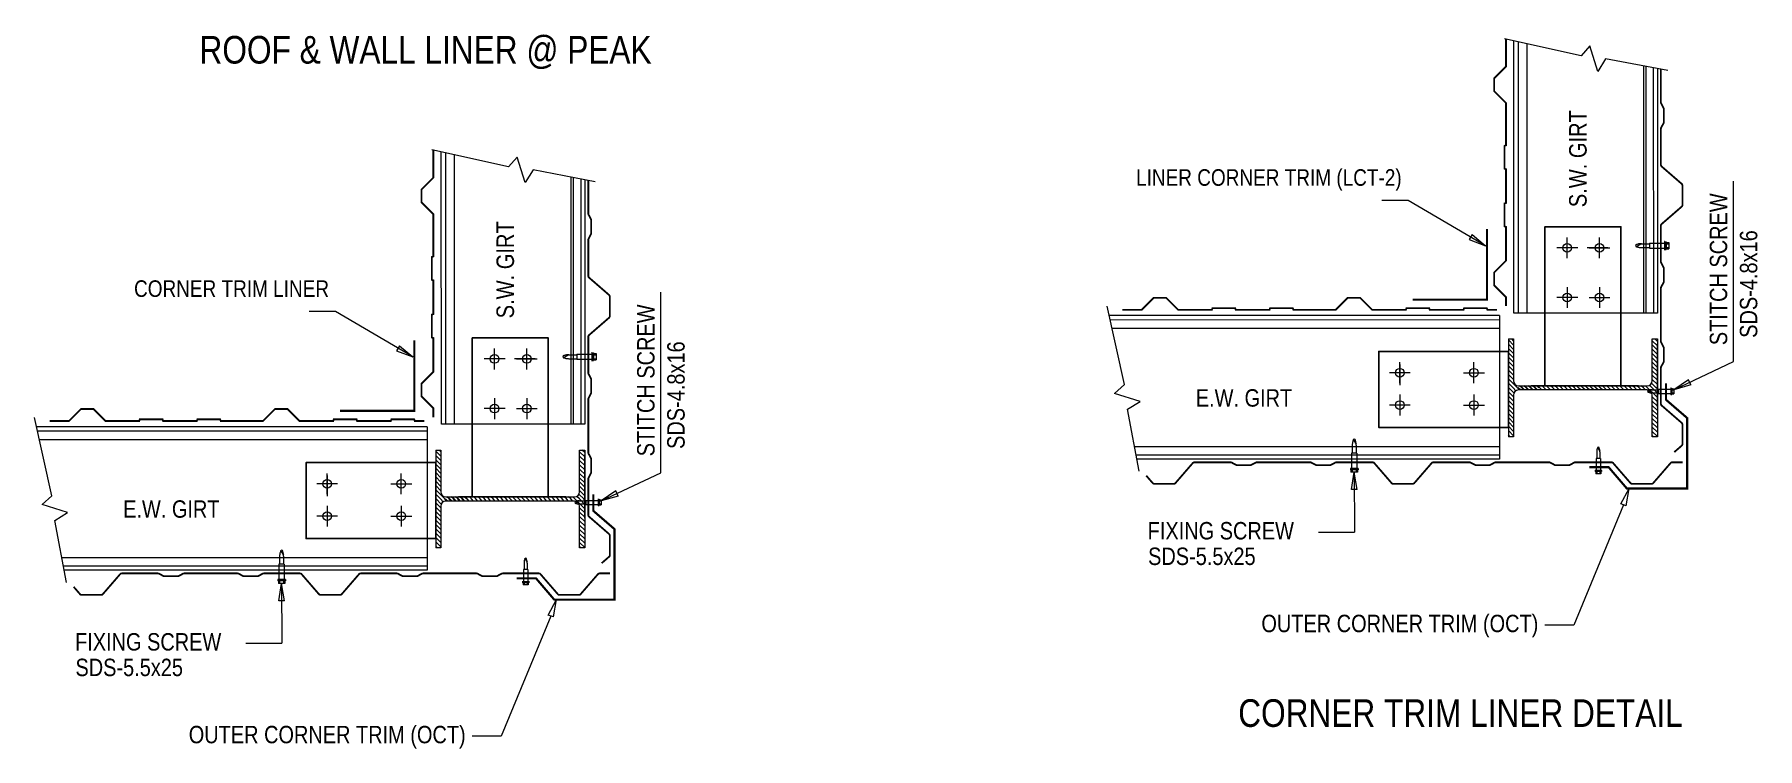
# Model space of a CAD drawing. Header units: millimetres. Extents: x 0 to 2669304, y -3314102 to 0.
# Drawn here: x 2470704 to 2488017, y -3299720 to -3292549 of the extents above; entities that cross this region are included whole.
import ezdxf
from ezdxf.enums import TextEntityAlignment as Align

# ---------------------------------------------------------------- set-up
doc = ezdxf.new("R2010")
doc.units = ezdxf.units.MM
doc.header["$LTSCALE"] = 0.4
doc.header["$MEASUREMENT"] = 0
for name, color, linetype in [('05', 7, 'Continuous'), ('Dim', 7, 'Continuous'), ('MISCEL', 7, 'Continuous'), ('SECONDARY', 6, 'Continuous'), ('SHEETING', 150, 'Continuous')]:
    doc.layers.add(name, color=color, linetype=linetype)
doc.layers.add('Steel', color=1, linetype='Continuous', lineweight=30)
doc.styles.get("Standard").update_dxf_attribs({"font": 'ARIALN.TTF'})

msp = doc.modelspace()

# ---------------------------------------------------------------- linework, layer by layer
at = {"lineweight": 5}
for p, q in [((2487774.7986, -3295834.2101), (2487774.7986, -3294022.6479)), ((2485148.1606, -3294559.0702), (2485118.819, -3294609.0527)), ((2485118.819, -3294609.0527), (2485283.6569, -3294672.2154)), ((2485148.1606, -3294559.0702), (2485283.6569, -3294672.2154)), ((2476997.0471, -3296950.0086), (2476997.0471, -3295138.4464)), ((2474370.4091, -3295674.8687), (2474341.0675, -3295724.8513)), ((2474341.0675, -3295724.8513), (2474505.9055, -3295788.0139)), ((2474370.4091, -3295674.8687), (2474505.9055, -3295788.0139)), ((2487321.7548, -3296016.5349), (2487176.7535, -3296117.2111)), ((2487346.5458, -3296068.9238), (2487176.7535, -3296117.2111)), ((2487346.5458, -3296068.9238), (2487321.7548, -3296016.5349)), ((2483935.4077, -3297120.1323), (2483964.3869, -3296946.0023)), ((2483993.3662, -3297120.1323), (2483964.3869, -3296946.0023)), ((2483993.3662, -3297120.1323), (2483935.4077, -3297120.1323)), ((2486641.7498, -3297264.1911), (2486726.6447, -3297109.4205)), ((2486696.4521, -3297283.3443), (2486726.6447, -3297109.4205)), ((2476544.0034, -3297132.3335), (2476399.0021, -3297233.0097)), ((2476568.7943, -3297184.7223), (2476399.0021, -3297233.0097)), ((2476568.7943, -3297184.7223), (2476544.0034, -3297132.3335)), ((2486696.4521, -3297283.3443), (2486641.7498, -3297264.1911)), ((2473157.6562, -3298235.9309), (2473186.6355, -3298061.8008)), ((2473215.6147, -3298235.9309), (2473186.6355, -3298061.8008)), ((2473215.6147, -3298235.9309), (2473157.6562, -3298235.9309)), ((2475863.9984, -3298379.9896), (2475948.8932, -3298225.219)), ((2475918.7007, -3298399.1428), (2475948.8932, -3298225.219)), ((2475918.7007, -3298399.1428), (2475863.9984, -3298379.9896))]:
    msp.add_line(p, q, dxfattribs=at)
at = {"color": 0, "lineweight": 5}
for p, q in [((2485564.0952, -3295668.0833), (2485513.0111, -3295616.9992)), ((2485564.0952, -3295711.4407), (2485513.0111, -3295660.3566)), ((2485564.0952, -3295754.7981), (2485513.0111, -3295703.714)), ((2485564.0952, -3295624.7259), (2485546.7495, -3295607.3802)), ((2487010.5325, -3295675.3887), (2486959.4484, -3295624.3046)), ((2487010.5325, -3295718.7461), (2486959.4484, -3295667.662)), ((2487010.5325, -3295762.1035), (2486959.4484, -3295711.0194)), ((2487010.5325, -3295632.0313), (2486985.8815, -3295607.3802)), ((2485564.0952, -3295798.1555), (2485513.0111, -3295747.0714)), ((2485564.0952, -3295841.5129), (2485513.0111, -3295790.4288)), ((2485564.0952, -3295884.8703), (2485513.0111, -3295833.7862)), ((2485564.0952, -3295928.2277), (2485513.0111, -3295877.1436)), ((2487010.5325, -3295805.4609), (2486959.4484, -3295754.3768)), ((2486969.0492, -3295807.3349), (2486959.4484, -3295797.7342)), ((2487010.5325, -3295892.1757), (2486959.4484, -3295841.0916)), ((2487010.5325, -3295935.533), (2486959.4484, -3295884.449)), ((2487010.5325, -3295848.8183), (2486969.0492, -3295807.3349)), ((2485564.0952, -3295971.5851), (2485513.0111, -3295920.501)), ((2485564.0952, -3296014.9425), (2485513.0111, -3295963.8584)), ((2485604.0813, -3296098.2859), (2485513.0111, -3296007.2158)), ((2485560.7239, -3296098.2859), (2485513.0111, -3296050.5732)), ((2485647.4387, -3296098.2859), (2485626.2575, -3296077.1047)), ((2485655.7766, -3296098.2859), (2485634.5954, -3296077.1047)), ((2485690.7961, -3296098.2859), (2485669.6149, -3296077.1047)), ((2485699.134, -3296098.2859), (2485677.9528, -3296077.1047)), ((2485734.1535, -3296098.2859), (2485712.9723, -3296077.1047)), ((2485742.4914, -3296098.2859), (2485721.3102, -3296077.1047)), ((2485777.5109, -3296098.2859), (2485756.3297, -3296077.1047)), ((2485785.8488, -3296098.2859), (2485764.6676, -3296077.1047)), ((2485820.8683, -3296098.2859), (2485799.6871, -3296077.1047)), ((2485829.2062, -3296098.2859), (2485808.025, -3296077.1047)), ((2485872.5636, -3296098.2859), (2485851.3824, -3296077.1047)), ((2485915.921, -3296098.2859), (2485894.7398, -3296077.1047)), ((2485959.2784, -3296098.2859), (2485938.0972, -3296077.1047)), ((2486002.6358, -3296098.2859), (2485981.4546, -3296077.1047)), ((2486045.9932, -3296098.2859), (2486024.812, -3296077.1047)), ((2486089.3506, -3296098.2859), (2486068.1694, -3296077.1047)), ((2486132.708, -3296098.2859), (2486111.5268, -3296077.1047)), ((2486176.0654, -3296098.2859), (2486154.8842, -3296077.1047)), ((2486219.4228, -3296098.2859), (2486198.2415, -3296077.1047)), ((2486262.7802, -3296098.2859), (2486241.5989, -3296077.1047)), ((2486306.1375, -3296098.2859), (2486284.9563, -3296077.1047)), ((2486349.4949, -3296098.2859), (2486328.3137, -3296077.1047)), ((2486392.8523, -3296098.2859), (2486371.6711, -3296077.1047)), ((2486436.2097, -3296098.2859), (2486415.0285, -3296077.1047)), ((2486479.5671, -3296098.2859), (2486458.3859, -3296077.1047)), ((2486522.9245, -3296098.2859), (2486501.7433, -3296077.1047)), ((2486566.2819, -3296098.2859), (2486545.1007, -3296077.1047)), ((2486609.6393, -3296098.2859), (2486588.4581, -3296077.1047)), ((2486652.9967, -3296098.2859), (2486631.8155, -3296077.1047)), ((2486696.3541, -3296098.2859), (2486675.1729, -3296077.1047)), ((2486739.7115, -3296098.2859), (2486718.5303, -3296077.1047)), ((2486783.0689, -3296098.2859), (2486761.8877, -3296077.1047)), ((2486826.4263, -3296098.2859), (2486805.2451, -3296077.1047)), ((2487010.5325, -3296195.6774), (2486891.9599, -3296077.1047)), ((2486956.4985, -3296098.2859), (2486930.346, -3296072.1335)), ((2486999.8559, -3296098.2859), (2486952.7967, -3296051.2268)), ((2487010.5325, -3295978.8904), (2486959.4484, -3295927.8063)), ((2487010.5325, -3296022.2478), (2486959.4484, -3295971.1637)), ((2487010.5325, -3296065.6052), (2486959.4484, -3296014.5211)), ((2485564.0952, -3296188.3721), (2485513.0111, -3296137.288)), ((2485564.0952, -3296231.7294), (2485513.0111, -3296180.6453)), ((2485564.0952, -3296275.0868), (2485513.0111, -3296224.0027)), ((2485568.6177, -3296149.5371), (2485517.3665, -3296098.2859)), ((2485589.0772, -3296126.6392), (2485560.7239, -3296098.2859)), ((2485625.2625, -3296119.4671), (2485604.0813, -3296098.2859)), ((2485633.6005, -3296119.4671), (2485612.4192, -3296098.2859)), ((2485668.6199, -3296119.4671), (2485647.4387, -3296098.2859)), ((2485676.9578, -3296119.4671), (2485655.7766, -3296098.2859)), ((2485711.9773, -3296119.4671), (2485690.7961, -3296098.2859)), ((2485720.3152, -3296119.4671), (2485699.134, -3296098.2859)), ((2485755.3347, -3296119.4671), (2485734.1535, -3296098.2859)), ((2485763.6726, -3296119.4671), (2485742.4914, -3296098.2859)), ((2485798.6921, -3296119.4671), (2485777.5109, -3296098.2859)), ((2485807.03, -3296119.4671), (2485785.8488, -3296098.2859)), ((2485850.3874, -3296119.4671), (2485829.2062, -3296098.2859)), ((2485893.7448, -3296119.4671), (2485872.5636, -3296098.2859)), ((2485937.1022, -3296119.4671), (2485915.921, -3296098.2859)), ((2485980.4596, -3296119.4671), (2485959.2784, -3296098.2859)), ((2486023.817, -3296119.4671), (2486002.6358, -3296098.2859)), ((2486067.1744, -3296119.4671), (2486045.9932, -3296098.2859)), ((2486110.5318, -3296119.4671), (2486089.3506, -3296098.2859)), ((2486153.8892, -3296119.4671), (2486132.708, -3296098.2859)), ((2486197.2466, -3296119.4671), (2486176.0654, -3296098.2859)), ((2486240.604, -3296119.4671), (2486219.4228, -3296098.2859)), ((2486283.9614, -3296119.4671), (2486262.7802, -3296098.2859)), ((2486327.3188, -3296119.4671), (2486306.1375, -3296098.2859)), ((2486370.6762, -3296119.4671), (2486349.4949, -3296098.2859)), ((2486414.0335, -3296119.4671), (2486392.8523, -3296098.2859)), ((2486457.3909, -3296119.4671), (2486436.2097, -3296098.2859)), ((2486500.7483, -3296119.4671), (2486479.5671, -3296098.2859)), ((2486544.1057, -3296119.4671), (2486522.9245, -3296098.2859)), ((2486587.4631, -3296119.4671), (2486566.2819, -3296098.2859)), ((2486630.8205, -3296119.4671), (2486609.6393, -3296098.2859)), ((2486674.1779, -3296119.4671), (2486652.9967, -3296098.2859)), ((2486717.5353, -3296119.4671), (2486696.3541, -3296098.2859)), ((2486760.8927, -3296119.4671), (2486739.7115, -3296098.2859)), ((2486804.2501, -3296119.4671), (2486783.0689, -3296098.2859)), ((2486847.6075, -3296119.4671), (2486826.4263, -3296098.2859)), ((2487010.5325, -3296152.32), (2486956.4985, -3296098.2859)), ((2487010.5325, -3296239.0348), (2486959.4484, -3296187.9507)), ((2487010.5325, -3296282.3922), (2486959.4484, -3296231.3081)), ((2487010.5325, -3296108.9626), (2486999.8559, -3296098.2859)), ((2485564.0952, -3296318.4442), (2485513.0111, -3296267.3601)), ((2485564.0952, -3296361.8016), (2485513.0111, -3296310.7175)), ((2485564.0952, -3296405.159), (2485513.0111, -3296354.0749)), ((2485564.0952, -3296448.5164), (2485513.0111, -3296397.4323)), ((2487010.5325, -3296325.7496), (2486959.4484, -3296274.6655)), ((2487010.5325, -3296369.107), (2486959.4484, -3296318.0229)), ((2487010.5325, -3296412.4644), (2486959.4484, -3296361.3803)), ((2487010.5325, -3296455.8218), (2486959.4484, -3296404.7377)), ((2485564.0952, -3296491.8738), (2485513.0111, -3296440.7897)), ((2485564.0952, -3296535.2312), (2485513.0111, -3296484.1471)), ((2485564.0952, -3296578.5886), (2485513.0111, -3296527.5045)), ((2485531.3409, -3296589.1917), (2485513.0111, -3296570.8619)), ((2487010.5325, -3296499.1792), (2486959.4484, -3296448.0951)), ((2487010.5325, -3296542.5366), (2486959.4484, -3296491.4525)), ((2487010.5325, -3296585.894), (2486959.4484, -3296534.8099)), ((2486970.4728, -3296589.1917), (2486959.4484, -3296578.1673)), ((2474786.3438, -3296783.8818), (2474735.2597, -3296732.7977)), ((2474786.3438, -3296740.5244), (2474768.998, -3296723.1787)), ((2476232.7811, -3296791.1872), (2476181.697, -3296740.1031)), ((2476232.7811, -3296747.8298), (2476208.13, -3296723.1787)), ((2474786.3438, -3296827.2392), (2474735.2597, -3296776.1551)), ((2474786.3438, -3296870.5966), (2474735.2597, -3296819.5125)), ((2474786.3438, -3296913.954), (2474735.2597, -3296862.8699)), ((2474786.3438, -3296957.3114), (2474735.2597, -3296906.2273)), ((2476232.7811, -3296834.5446), (2476181.697, -3296783.4605)), ((2476232.7811, -3296877.902), (2476181.697, -3296826.8179)), ((2476232.7811, -3296921.2594), (2476181.697, -3296870.1753)), ((2476191.2977, -3296923.1334), (2476181.697, -3296913.5327)), ((2476232.7811, -3296964.6168), (2476191.2977, -3296923.1334)), ((2474786.3438, -3297000.6688), (2474735.2597, -3296949.5847)), ((2474786.3438, -3297044.0262), (2474735.2597, -3296992.9421)), ((2474786.3438, -3297087.3836), (2474735.2597, -3297036.2995)), ((2474786.3438, -3297130.741), (2474735.2597, -3297079.6569)), ((2476232.7811, -3297007.9742), (2476181.697, -3296956.8901)), ((2476232.7811, -3297051.3316), (2476181.697, -3297000.2475)), ((2476232.7811, -3297094.689), (2476181.697, -3297043.6049)), ((2476232.7811, -3297138.0464), (2476181.697, -3297086.9623)), ((2474826.3298, -3297214.0845), (2474735.2597, -3297123.0143)), ((2474782.9724, -3297214.0845), (2474735.2597, -3297166.3717)), ((2474786.3438, -3297304.1706), (2474735.2597, -3297253.0865)), ((2474790.8662, -3297265.3356), (2474739.615, -3297214.0845)), ((2474811.3257, -3297242.4378), (2474782.9724, -3297214.0845)), ((2474847.511, -3297235.2657), (2474826.3298, -3297214.0845)), ((2474855.849, -3297235.2657), (2474834.6678, -3297214.0845)), ((2474869.6872, -3297214.0845), (2474848.506, -3297192.9032)), ((2474878.0252, -3297214.0845), (2474856.8439, -3297192.9032)), ((2474890.8684, -3297235.2657), (2474869.6872, -3297214.0845)), ((2474899.2064, -3297235.2657), (2474878.0252, -3297214.0845)), ((2474913.0446, -3297214.0845), (2474891.8634, -3297192.9032)), ((2474921.3825, -3297214.0845), (2474900.2013, -3297192.9032)), ((2474934.2258, -3297235.2657), (2474913.0446, -3297214.0845)), ((2474942.5638, -3297235.2657), (2474921.3825, -3297214.0845)), ((2474956.402, -3297214.0845), (2474935.2208, -3297192.9032)), ((2474964.7399, -3297214.0845), (2474943.5587, -3297192.9032)), ((2474977.5832, -3297235.2657), (2474956.402, -3297214.0845)), ((2474985.9212, -3297235.2657), (2474964.7399, -3297214.0845)), ((2474999.7594, -3297214.0845), (2474978.5782, -3297192.9032)), ((2475008.0973, -3297214.0845), (2474986.9161, -3297192.9032)), ((2475020.9406, -3297235.2657), (2474999.7594, -3297214.0845)), ((2475029.2785, -3297235.2657), (2475008.0973, -3297214.0845)), ((2475043.1168, -3297214.0845), (2475021.9356, -3297192.9032)), ((2475051.4547, -3297214.0845), (2475030.2735, -3297192.9032)), ((2475072.6359, -3297235.2657), (2475051.4547, -3297214.0845)), ((2475094.8121, -3297214.0845), (2475073.6309, -3297192.9032)), ((2475115.9933, -3297235.2657), (2475094.8121, -3297214.0845)), ((2475138.1695, -3297214.0845), (2475116.9883, -3297192.9032)), ((2475159.3507, -3297235.2657), (2475138.1695, -3297214.0845)), ((2475181.5269, -3297214.0845), (2475160.3457, -3297192.9032)), ((2475202.7081, -3297235.2657), (2475181.5269, -3297214.0845)), ((2475224.8843, -3297214.0845), (2475203.7031, -3297192.9032)), ((2475246.0655, -3297235.2657), (2475224.8843, -3297214.0845)), ((2475268.2417, -3297214.0845), (2475247.0605, -3297192.9032)), ((2475289.4229, -3297235.2657), (2475268.2417, -3297214.0845)), ((2475311.5991, -3297214.0845), (2475290.4179, -3297192.9032)), ((2475332.7803, -3297235.2657), (2475311.5991, -3297214.0845)), ((2475354.9565, -3297214.0845), (2475333.7753, -3297192.9032)), ((2475376.1377, -3297235.2657), (2475354.9565, -3297214.0845)), ((2475398.3139, -3297214.0845), (2475377.1327, -3297192.9032)), ((2475419.4951, -3297235.2657), (2475398.3139, -3297214.0845)), ((2475441.6713, -3297214.0845), (2475420.4901, -3297192.9032)), ((2475462.8525, -3297235.2657), (2475441.6713, -3297214.0845)), ((2475485.0287, -3297214.0845), (2475463.8475, -3297192.9032)), ((2475506.2099, -3297235.2657), (2475485.0287, -3297214.0845)), ((2475528.3861, -3297214.0845), (2475507.2049, -3297192.9032)), ((2475549.5673, -3297235.2657), (2475528.3861, -3297214.0845)), ((2475571.7435, -3297214.0845), (2475550.5622, -3297192.9032)), ((2475592.9247, -3297235.2657), (2475571.7435, -3297214.0845)), ((2475615.1009, -3297214.0845), (2475593.9196, -3297192.9032)), ((2475636.2821, -3297235.2657), (2475615.1009, -3297214.0845)), ((2475658.4582, -3297214.0845), (2475637.277, -3297192.9032)), ((2475679.6395, -3297235.2657), (2475658.4582, -3297214.0845)), ((2475701.8156, -3297214.0845), (2475680.6344, -3297192.9032)), ((2475722.9969, -3297235.2657), (2475701.8156, -3297214.0845)), ((2475745.173, -3297214.0845), (2475723.9918, -3297192.9032)), ((2475766.3542, -3297235.2657), (2475745.173, -3297214.0845)), ((2475788.5304, -3297214.0845), (2475767.3492, -3297192.9032)), ((2475809.7116, -3297235.2657), (2475788.5304, -3297214.0845)), ((2475831.8878, -3297214.0845), (2475810.7066, -3297192.9032)), ((2475853.069, -3297235.2657), (2475831.8878, -3297214.0845)), ((2475875.2452, -3297214.0845), (2475854.064, -3297192.9032)), ((2475896.4264, -3297235.2657), (2475875.2452, -3297214.0845)), ((2475918.6026, -3297214.0845), (2475897.4214, -3297192.9032)), ((2475939.7838, -3297235.2657), (2475918.6026, -3297214.0845)), ((2475961.96, -3297214.0845), (2475940.7788, -3297192.9032)), ((2475983.1412, -3297235.2657), (2475961.96, -3297214.0845)), ((2476005.3174, -3297214.0845), (2475984.1362, -3297192.9032)), ((2476026.4986, -3297235.2657), (2476005.3174, -3297214.0845)), ((2476048.6748, -3297214.0845), (2476027.4936, -3297192.9032)), ((2476069.856, -3297235.2657), (2476048.6748, -3297214.0845)), ((2476232.7811, -3297311.4759), (2476114.2084, -3297192.9032)), ((2476178.747, -3297214.0845), (2476152.5945, -3297187.932)), ((2476222.1044, -3297214.0845), (2476175.0452, -3297167.0253)), ((2476232.7811, -3297268.1185), (2476178.747, -3297214.0845)), ((2476232.7811, -3297181.4038), (2476181.697, -3297130.3197)), ((2476232.7811, -3297224.7611), (2476222.1044, -3297214.0845)), ((2474786.3438, -3297347.528), (2474735.2597, -3297296.4439)), ((2474786.3438, -3297390.8854), (2474735.2597, -3297339.8013)), ((2474786.3438, -3297434.2428), (2474735.2597, -3297383.1587)), ((2474786.3438, -3297477.6001), (2474735.2597, -3297426.5161)), ((2476232.7811, -3297354.8333), (2476181.697, -3297303.7492)), ((2476232.7811, -3297398.1907), (2476181.697, -3297347.1066)), ((2476232.7811, -3297441.5481), (2476181.697, -3297390.464)), ((2476232.7811, -3297484.9055), (2476181.697, -3297433.8214)), ((2474786.3438, -3297520.9575), (2474735.2597, -3297469.8734)), ((2474786.3438, -3297564.3149), (2474735.2597, -3297513.2308)), ((2474786.3438, -3297607.6723), (2474735.2597, -3297556.5882)), ((2474786.3438, -3297651.0297), (2474735.2597, -3297599.9456)), ((2476232.7811, -3297528.2629), (2476181.697, -3297477.1788)), ((2476232.7811, -3297571.6203), (2476181.697, -3297520.5362)), ((2476232.7811, -3297614.9777), (2476181.697, -3297563.8936)), ((2476232.7811, -3297658.3351), (2476181.697, -3297607.251)), ((2474786.3438, -3297694.3871), (2474735.2597, -3297643.303)), ((2474753.5894, -3297704.9902), (2474735.2597, -3297686.6604)), ((2476232.7811, -3297701.6925), (2476181.697, -3297650.6084)), ((2476192.7214, -3297704.9902), (2476181.697, -3297693.9658))]:
    msp.add_line(p, q, dxfattribs=at)
at = {"linetype": 'Continuous'}
for points in [[(2486643.3604, -3296077.1047), (2485880.1833, -3296077.1047), (2485880.1833, -3294480.9132), (2486643.3604, -3294480.9132)], [(2475865.6089, -3297192.9032), (2475102.4318, -3297192.9032), (2475102.4318, -3295596.7117), (2475865.6089, -3295596.7117)], [(2485515.484, -3295732.1523), (2485515.484, -3296495.3294), (2484211.0913, -3296495.3294), (2484211.0913, -3295732.1523)], [(2474737.7325, -3296847.9509), (2474737.7325, -3297611.128), (2473433.3398, -3297611.128), (2473433.3398, -3296847.9509)]]:
    msp.add_lwpolyline(points, close=True, dxfattribs=at)
at = {"layer": '05', "color": 6, "lineweight": 5}
for p, q in [((2485880.1833, -3296077.2034), (2485880.1833, -3294480.9132)), ((2486373.4239, -3294480.7745), (2486014.3637, -3294480.9014)), ((2486643.3604, -3296077.1047), (2486643.3604, -3294480.7745)), ((2475102.4318, -3297193.0019), (2475102.4318, -3295596.7117)), ((2475595.6724, -3295596.573), (2475236.6122, -3295596.6999)), ((2475865.6089, -3297192.9032), (2475865.6089, -3295596.573)), ((2485515.484, -3295732.1523), (2484210.9526, -3295732.1523)), ((2485513.0111, -3295607.3802), (2485564.0952, -3295607.3802)), ((2485513.0111, -3295607.3802), (2485513.0111, -3296589.1917)), ((2485564.0952, -3295607.3802), (2485564.0952, -3296026.0206)), ((2486959.4484, -3296026.0206), (2486959.4484, -3295607.3802)), ((2486959.4484, -3295607.3802), (2487010.5325, -3295607.3802)), ((2487010.5325, -3295607.3802), (2487010.5325, -3296589.1917)), ((2487010.5325, -3296290.9239), (2487010.5325, -3295655.873)), ((2484210.9526, -3296002.0888), (2484211.0795, -3296361.1491)), ((2485615.1793, -3296077.1047), (2486908.3643, -3296077.1047)), ((2486820.309, -3296077.1047), (2485743.3111, -3296076.9689)), ((2486869.7837, -3296098.2859), (2486848.6025, -3296077.1047)), ((2485564.0952, -3296170.5512), (2485564.0952, -3296589.1917)), ((2486908.3643, -3296119.4671), (2485615.1793, -3296119.4671)), ((2486825.3975, -3296119.4671), (2485724.2856, -3296119.4671)), ((2486890.9649, -3296119.4671), (2486869.7837, -3296098.2859)), ((2486959.4484, -3296589.1917), (2486959.4484, -3296170.5512)), ((2485515.5827, -3296495.3294), (2484211.0913, -3296495.3294)), ((2485564.0952, -3296589.1917), (2485513.0111, -3296589.1917)), ((2487010.5325, -3296589.1917), (2486959.4484, -3296589.1917)), ((2474735.2597, -3296723.1787), (2474786.3438, -3296723.1787)), ((2474735.2597, -3296723.1787), (2474735.2597, -3297704.9902)), ((2474786.3438, -3296723.1787), (2474786.3438, -3297141.8191)), ((2476181.697, -3297141.8191), (2476181.697, -3296723.1787)), ((2476181.697, -3296723.1787), (2476232.7811, -3296723.1787)), ((2476232.7811, -3296723.1787), (2476232.7811, -3297704.9902)), ((2476232.7811, -3297406.7225), (2476232.7811, -3296771.6715)), ((2474737.7325, -3296847.9509), (2473433.2011, -3296847.9509)), ((2473433.2011, -3297117.8873), (2473433.328, -3297476.9476)), ((2474786.3438, -3297286.3498), (2474786.3438, -3297704.9902)), ((2474837.4279, -3297192.9032), (2476130.6129, -3297192.9032)), ((2476130.6129, -3297235.2657), (2474837.4279, -3297235.2657)), ((2476047.646, -3297235.2657), (2474946.5341, -3297235.2657)), ((2476042.5575, -3297192.9032), (2474965.5596, -3297192.7674)), ((2476092.0322, -3297214.0845), (2476070.851, -3297192.9032)), ((2476113.2134, -3297235.2657), (2476092.0322, -3297214.0845)), ((2476181.697, -3297704.9902), (2476181.697, -3297286.3498)), ((2474737.8312, -3297611.128), (2473433.3398, -3297611.128)), ((2474786.3438, -3297704.9902), (2474735.2597, -3297704.9902)), ((2476232.7811, -3297704.9902), (2476181.697, -3297704.9902))]:
    msp.add_line(p, q, dxfattribs=at)
for centre, start, end in [((2485615.1793, -3296026.0206), 180, 270), ((2486908.3643, -3296026.0206), 270, 0), ((2485615.1793, -3296170.5512), 90, 180), ((2486908.3643, -3296170.5512), 0, 90), ((2474837.4279, -3297141.8191), 180, 270), ((2474837.4279, -3297286.3498), 90, 180), ((2476130.6129, -3297141.8191), 270, 0), ((2476130.6129, -3297286.3498), 0, 90)]:
    msp.add_arc(centre, 51.0841, start, end, dxfattribs=at)
at = {"layer": 'Dim', "lineweight": 5}
for p, q in [((2484505.3638, -3294215.3274), (2484243.087, -3294215.3274)), ((2485283.6569, -3294672.2154), (2484505.3638, -3294215.3274)), ((2486209.6273, -3294692.1969), (2486000.2903, -3294692.1969)), ((2486104.9588, -3294796.8654), (2486104.9588, -3294587.5284)), ((2486513.4737, -3294692.1969), (2486304.1367, -3294692.1969)), ((2486324.5365, -3294692.1969), (2486533.8735, -3294692.1969)), ((2486429.205, -3294796.8654), (2486429.205, -3294587.5284)), ((2486209.6273, -3295191.0502), (2486000.2903, -3295191.0502)), ((2486104.9588, -3295086.3817), (2486104.9588, -3295295.7187)), ((2486324.5365, -3295191.0502), (2486533.8735, -3295191.0502)), ((2486429.205, -3295086.3817), (2486429.205, -3295295.7187)), ((2473727.6123, -3295331.1259), (2473465.3355, -3295331.1259)), ((2474505.9055, -3295788.0139), (2473727.6123, -3295331.1259)), ((2475327.2073, -3295912.6639), (2475327.2073, -3295703.3269)), ((2475651.4535, -3295912.6639), (2475651.4535, -3295703.3269)), ((2475431.8758, -3295807.9954), (2475222.5388, -3295807.9954)), ((2475735.7222, -3295807.9954), (2475526.3852, -3295807.9954)), ((2475546.7851, -3295807.9954), (2475756.122, -3295807.9954)), ((2484422.375, -3296050.9762), (2484422.375, -3295841.6392)), ((2484422.375, -3295862.0391), (2484422.375, -3296071.376)), ((2485167.4889, -3296050.9762), (2485167.4889, -3295841.6392)), ((2487176.7535, -3296117.2111), (2487774.7986, -3295834.2101)), ((2484527.0434, -3295946.3077), (2484317.7065, -3295946.3077)), ((2485062.8204, -3295946.3077), (2485272.1574, -3295946.3077)), ((2475327.2073, -3296202.1803), (2475327.2073, -3296411.5172)), ((2475651.4535, -3296202.1803), (2475651.4535, -3296411.5172)), ((2484422.375, -3296165.8854), (2484422.375, -3296375.2224)), ((2485167.4889, -3296165.8854), (2485167.4889, -3296375.2224)), ((2475431.8758, -3296306.8488), (2475222.5388, -3296306.8488)), ((2475546.7851, -3296306.8488), (2475756.122, -3296306.8488)), ((2484527.0434, -3296270.5539), (2484317.7065, -3296270.5539)), ((2485062.8204, -3296270.5539), (2485272.1574, -3296270.5539)), ((2483964.3869, -3296946.0023), (2483967.9252, -3297546.6378)), ((2473749.292, -3297062.1062), (2473539.955, -3297062.1062)), ((2473644.6235, -3297166.7747), (2473644.6235, -3296957.4377)), ((2473644.6235, -3296977.8376), (2473644.6235, -3297187.1746)), ((2474285.0689, -3297062.1062), (2474494.4059, -3297062.1062)), ((2474389.7374, -3297166.7747), (2474389.7374, -3296957.4377)), ((2476399.0021, -3297233.0097), (2476997.0471, -3296950.0086)), ((2473644.6235, -3297281.684), (2473644.6235, -3297491.021)), ((2474389.7374, -3297281.684), (2474389.7374, -3297491.021)), ((2486669.101, -3297273.7677), (2486171.5, -3298481.1442)), ((2473749.292, -3297386.3525), (2473539.955, -3297386.3525)), ((2474285.0689, -3297386.3525), (2474494.4059, -3297386.3525)), ((2483606.216, -3297546.6378), (2483967.9252, -3297546.6378)), ((2473186.6355, -3298061.8008), (2473190.1737, -3298662.4363)), ((2475891.3495, -3298389.5662), (2475393.7485, -3299596.9427)), ((2486171.5, -3298481.1442), (2485880.9425, -3298481.1442)), ((2472828.4645, -3298662.4363), (2473190.1737, -3298662.4363)), ((2475393.7485, -3299596.9427), (2475103.1911, -3299596.9427))]:
    msp.add_line(p, q, dxfattribs=at)
for centre in [(2486104.9588, -3294692.1969), (2486429.205, -3294692.1969), (2486104.9588, -3295191.0502), (2486429.205, -3295191.0502), (2475327.2073, -3295807.9954), (2475651.4535, -3295807.9954), (2484422.375, -3295946.3077), (2485167.4889, -3295946.3077), (2484422.375, -3296270.5539), (2485167.4889, -3296270.5539), (2475327.2073, -3296306.8488), (2475651.4535, -3296306.8488), (2473644.6235, -3297062.1062), (2474389.7374, -3297062.1062), (2473644.6235, -3297386.3525), (2474389.7374, -3297386.3525)]:
    msp.add_circle(centre, 43.5713, dxfattribs=at)
at = {"layer": 'MISCEL', "lineweight": 5}
for p, q in [((2486794.897, -3294662.0014), (2486791.0458, -3294670.145)), ((2486791.0458, -3294670.145), (2486796.6806, -3294678.2824)), ((2486794.8304, -3294680.312), (2486842.6139, -3294650.4211)), ((2486852.0711, -3294650.457), (2486931.8796, -3294650.457)), ((2486852.0711, -3294689.3474), (2486931.8796, -3294689.3474)), ((2486931.8796, -3294643.9753), (2487085.4986, -3294643.9753)), ((2486931.8796, -3294643.9753), (2486931.8796, -3294695.8292)), ((2486931.8796, -3294695.8292), (2487085.4986, -3294695.8292)), ((2487085.4986, -3294631.0118), (2487098.4621, -3294631.0118)), ((2487085.4986, -3294631.0118), (2487085.4986, -3294708.7926)), ((2487098.4621, -3294631.0118), (2487098.4621, -3294708.7926)), ((2487098.4621, -3294637.4936), (2487124.389, -3294637.4936)), ((2487098.4621, -3294650.457), (2487124.389, -3294650.457)), ((2487098.4621, -3294689.3474), (2487124.389, -3294689.3474)), ((2487124.389, -3294637.4936), (2487124.389, -3294702.3109)), ((2487085.4986, -3294708.7926), (2487098.4621, -3294708.7926)), ((2487098.4621, -3294702.3109), (2487124.389, -3294702.3109)), ((2476017.1455, -3295777.7999), (2476013.2944, -3295785.9435)), ((2476013.2944, -3295785.9435), (2476018.9291, -3295794.081)), ((2476017.0789, -3295796.1106), (2476064.8624, -3295766.2197)), ((2476074.3196, -3295766.2556), (2476154.1281, -3295766.2556)), ((2476074.3196, -3295805.146), (2476154.1281, -3295805.146)), ((2476154.1281, -3295759.7738), (2476307.7471, -3295759.7738)), ((2476154.1281, -3295759.7738), (2476154.1281, -3295811.6277)), ((2476154.1281, -3295811.6277), (2476307.7471, -3295811.6277)), ((2476307.7471, -3295746.8103), (2476320.7106, -3295746.8103)), ((2476307.7471, -3295746.8103), (2476307.7471, -3295824.5912)), ((2476307.7471, -3295824.5912), (2476320.7106, -3295824.5912)), ((2476320.7106, -3295746.8103), (2476320.7106, -3295824.5912)), ((2476320.7106, -3295753.2921), (2476346.6376, -3295753.2921)), ((2476320.7106, -3295766.2556), (2476346.6376, -3295766.2556)), ((2476320.7106, -3295805.146), (2476346.6376, -3295805.146)), ((2476320.7106, -3295818.1094), (2476346.6376, -3295818.1094)), ((2476346.6376, -3295753.2921), (2476346.6376, -3295818.1094)), ((2486913.1599, -3296126.4466), (2486910.079, -3296132.9615)), ((2486910.079, -3296132.9615), (2486914.5868, -3296139.4715)), ((2486913.1066, -3296141.0951), (2486951.3334, -3296117.1824)), ((2486958.8992, -3296117.2111), (2487022.746, -3296117.2111)), ((2486958.8992, -3296148.3235), (2487022.746, -3296148.3235)), ((2487022.746, -3296112.0258), (2487145.6412, -3296112.0258)), ((2487022.746, -3296112.0258), (2487022.746, -3296153.5089)), ((2487022.746, -3296153.5089), (2487145.6412, -3296153.5089)), ((2487145.6412, -3296101.655), (2487145.6412, -3296163.8796)), ((2487145.6412, -3296101.655), (2487156.012, -3296101.655)), ((2487145.6412, -3296163.8796), (2487156.012, -3296163.8796)), ((2487156.012, -3296101.655), (2487156.012, -3296163.8796)), ((2487156.012, -3296106.8404), (2487176.7535, -3296106.8404)), ((2487156.012, -3296117.2111), (2487176.7535, -3296117.2111)), ((2487156.012, -3296148.3235), (2487176.7535, -3296148.3235)), ((2487156.012, -3296158.6942), (2487176.7535, -3296158.6942)), ((2487176.7535, -3296106.8404), (2487176.7535, -3296158.6942)), ((2483938.46, -3296753.4928), (2483938.46, -3296907.1119)), ((2483990.3139, -3296753.4928), (2483938.46, -3296753.4928)), ((2483944.9417, -3296673.6843), (2483944.9417, -3296753.4928)), ((2483953.9771, -3296616.4436), (2483983.868, -3296664.2271)), ((2483964.1442, -3296612.6591), (2483956.0067, -3296618.2938)), ((2483972.2878, -3296616.5102), (2483964.1442, -3296612.6591)), ((2483983.8321, -3296673.6843), (2483983.8321, -3296753.4928)), ((2483990.3139, -3296753.4928), (2483990.3139, -3296907.1119)), ((2486401.1945, -3296742.1046), (2486401.1945, -3296805.9514)), ((2486408.4228, -3296696.312), (2486432.3355, -3296734.5388)), ((2486416.5564, -3296693.2844), (2486410.0465, -3296697.7922)), ((2486423.0713, -3296696.3653), (2486416.5564, -3296693.2844)), ((2486432.3068, -3296742.1046), (2486432.3068, -3296805.9514)), ((2484003.2774, -3296907.1119), (2483925.4965, -3296907.1119)), ((2483925.4965, -3296907.1119), (2483925.4965, -3296920.0753)), ((2484003.2774, -3296920.0753), (2483925.4965, -3296920.0753)), ((2483931.9783, -3296920.0753), (2483931.9783, -3296946.0023)), ((2483996.7956, -3296946.0023), (2483931.9783, -3296946.0023)), ((2483944.9417, -3296920.0753), (2483944.9417, -3296946.0023)), ((2483983.8321, -3296920.0753), (2483983.8321, -3296946.0023)), ((2483996.7956, -3296920.0753), (2483996.7956, -3296946.0023)), ((2484003.2774, -3296907.1119), (2484003.2774, -3296920.0753)), ((2486447.863, -3296928.8466), (2486385.6383, -3296928.8466)), ((2486385.6383, -3296928.8466), (2486385.6383, -3296939.2174)), ((2486447.863, -3296939.2174), (2486385.6383, -3296939.2174)), ((2486390.8237, -3296939.2174), (2486390.8237, -3296959.9589)), ((2486396.0091, -3296805.9514), (2486396.0091, -3296928.8466)), ((2486437.4922, -3296805.9514), (2486396.0091, -3296805.9514)), ((2486401.1945, -3296939.2174), (2486401.1945, -3296959.9589)), ((2486432.3068, -3296939.2174), (2486432.3068, -3296959.9589)), ((2486437.4922, -3296805.9514), (2486437.4922, -3296928.8466)), ((2486442.6776, -3296939.2174), (2486442.6776, -3296959.9589)), ((2486447.863, -3296928.8466), (2486447.863, -3296939.2174)), ((2486442.6776, -3296959.9589), (2486390.8237, -3296959.9589)), ((2476135.4084, -3297242.2451), (2476132.3275, -3297248.76)), ((2476132.3275, -3297248.76), (2476136.8353, -3297255.27)), ((2476135.3551, -3297256.8937), (2476173.5819, -3297232.981)), ((2476181.1477, -3297233.0097), (2476244.9945, -3297233.0097)), ((2476181.1477, -3297264.122), (2476244.9945, -3297264.122)), ((2476244.9945, -3297227.8243), (2476367.8897, -3297227.8243)), ((2476244.9945, -3297227.8243), (2476244.9945, -3297269.3074)), ((2476244.9945, -3297269.3074), (2476367.8897, -3297269.3074)), ((2476367.8897, -3297217.4535), (2476367.8897, -3297279.6782)), ((2476367.8897, -3297217.4535), (2476378.2605, -3297217.4535)), ((2476367.8897, -3297279.6782), (2476378.2605, -3297279.6782)), ((2476378.2605, -3297217.4535), (2476378.2605, -3297279.6782)), ((2476378.2605, -3297222.6389), (2476399.0021, -3297222.6389)), ((2476378.2605, -3297233.0097), (2476399.0021, -3297233.0097)), ((2476378.2605, -3297264.122), (2476399.0021, -3297264.122)), ((2476378.2605, -3297274.4928), (2476399.0021, -3297274.4928)), ((2476399.0021, -3297222.6389), (2476399.0021, -3297274.4928)), ((2473167.1903, -3297789.4828), (2473167.1903, -3297869.2914)), ((2473176.2257, -3297732.2421), (2473206.1165, -3297780.0256)), ((2473186.3927, -3297728.4576), (2473178.2553, -3297734.0923)), ((2473194.5363, -3297732.3087), (2473186.3927, -3297728.4576)), ((2473206.0807, -3297789.4828), (2473206.0807, -3297869.2914)), ((2475630.6713, -3297812.1105), (2475654.584, -3297850.3373)), ((2475638.8049, -3297809.0829), (2475632.295, -3297813.5907)), ((2475645.3198, -3297812.1638), (2475638.8049, -3297809.0829)), ((2473160.7085, -3297869.2914), (2473160.7085, -3298022.9104)), ((2473212.5624, -3297869.2914), (2473160.7085, -3297869.2914)), ((2473212.5624, -3297869.2914), (2473212.5624, -3298022.9104)), ((2475618.2576, -3297921.7499), (2475618.2576, -3298044.6451)), ((2475659.7407, -3297921.7499), (2475618.2576, -3297921.7499)), ((2475623.443, -3297857.9031), (2475623.443, -3297921.7499)), ((2475654.5553, -3297857.9031), (2475654.5553, -3297921.7499)), ((2475659.7407, -3297921.7499), (2475659.7407, -3298044.6451)), ((2473225.5259, -3298022.9104), (2473147.7451, -3298022.9104)), ((2473147.7451, -3298022.9104), (2473147.7451, -3298035.8739)), ((2473225.5259, -3298035.8739), (2473147.7451, -3298035.8739)), ((2473154.2268, -3298035.8739), (2473154.2268, -3298061.8008)), ((2473219.0441, -3298061.8008), (2473154.2268, -3298061.8008)), ((2473167.1903, -3298035.8739), (2473167.1903, -3298061.8008)), ((2473206.0807, -3298035.8739), (2473206.0807, -3298061.8008)), ((2473219.0441, -3298035.8739), (2473219.0441, -3298061.8008)), ((2473225.5259, -3298022.9104), (2473225.5259, -3298035.8739)), ((2475670.1115, -3298044.6451), (2475607.8868, -3298044.6451)), ((2475607.8868, -3298044.6451), (2475607.8868, -3298055.0159)), ((2475670.1115, -3298055.0159), (2475607.8868, -3298055.0159)), ((2475613.0722, -3298055.0159), (2475613.0722, -3298075.7574)), ((2475664.9261, -3298075.7574), (2475613.0722, -3298075.7574)), ((2475623.443, -3298055.0159), (2475623.443, -3298075.7574)), ((2475654.5553, -3298055.0159), (2475654.5553, -3298075.7574)), ((2475664.9261, -3298055.0159), (2475664.9261, -3298075.7574)), ((2475670.1115, -3298044.6451), (2475670.1115, -3298055.0159))]:
    msp.add_line(p, q, dxfattribs=at)
for points, const_width in [([(2484552.5088, -3295212.4597), (2484552.5088, -3295212.4597), (2484552.5088, -3295212.4597), (2485299.0465, -3295212.4597), (2485299.0465, -3294503.8535), (2485299.0465, -3294503.8535), (2485299.0465, -3294503.8535)], 21.6058), ([(2487081.2383, -3294621.3198), (2487081.2383, -3294716.3654)], 6.4817), ([(2473774.7573, -3296328.2582), (2473774.7573, -3296328.2582), (2473774.7573, -3296328.2582), (2474521.295, -3296328.2582), (2474521.295, -3295619.6521), (2474521.295, -3295619.6521), (2474521.295, -3295619.6521)], 21.6058), ([(2476303.4869, -3295737.1183), (2476303.4869, -3295832.1639)], 6.4817), ([(2486325.8345, -3296894.3746), (2486520.218, -3296894.3746), (2486704.323, -3297109.4205), (2487309.4871, -3297109.4205), (2487309.4871, -3296400.8144), (2487097.5074, -3296217.913), (2487097.6121, -3296052.7074)], 21.6058), ([(2487142.233, -3296093.9014), (2487142.233, -3296169.9379)], 5.1854), ([(2486455.6166, -3296925.4384), (2486379.5801, -3296925.4384)], 5.1854), ([(2475548.083, -3298010.1731), (2475742.4665, -3298010.1731), (2475926.5715, -3298225.219), (2476531.7357, -3298225.219), (2476531.7357, -3297516.6129), (2476319.7559, -3297333.7115), (2476319.8606, -3297168.5059)], 21.6058), ([(2476364.4815, -3297209.6999), (2476364.4815, -3297285.7364)], 5.1854), ([(2475677.8651, -3298041.2369), (2475601.8286, -3298041.2369)], 5.1854)]:
    msp.add_lwpolyline(points, dxfattribs=dict(at, const_width=const_width))
for points in [[(2486852.0711, -3294650.457, 0.0220030862), (2486833.2508, -3294651.2856, 0.0304749652), (2486819.7939, -3294653.3047, 0.0663715854), (2486808.0693, -3294657.4839, 0.0637116779), (2486794.4532, -3294660.4224, 0.1378430316), (2486794.897, -3294662.0014, 0.0276218848)], [(2486796.6806, -3294678.2824, 0.1357487986), (2486796.2421, -3294679.8676, 0.0634328425), (2486809.8423, -3294682.3445, 0.0684184086), (2486821.0589, -3294686.4998, 0.0316576515), (2486833.9952, -3294688.5193, 0.0228959474), (2486852.0711, -3294689.3474, 0.0181869811)], [(2476074.3196, -3295766.2556, 0.0220030862), (2476055.4993, -3295767.0842, 0.0304749652), (2476042.0424, -3295769.1032, 0.0663715854), (2476030.3178, -3295773.2825, 0.0637116779), (2476016.7018, -3295776.2209, 0.1378430316), (2476017.1455, -3295777.7999, 0.0276218848)], [(2476018.9291, -3295794.081, 0.1357487986), (2476018.4906, -3295795.6661, 0.0634328425), (2476032.0908, -3295798.143, 0.0684184086), (2476043.3074, -3295802.2983, 0.0316576515), (2476056.2438, -3295804.3178, 0.0228959474), (2476074.3196, -3295805.146, 0.0181869811)], [(2486958.8992, -3296117.2111, 0.0220030862), (2486943.843, -3296117.874, 0.0304749652), (2486933.0775, -3296119.4893, 0.0663715854), (2486923.6978, -3296122.8327, 0.0637116779), (2486912.8049, -3296125.1834, 0.1378430316), (2486913.1599, -3296126.4466)], [(2486914.5868, -3296139.4715, 0.1357487986), (2486914.236, -3296140.7396, 0.0634328425), (2486925.1162, -3296142.7211, 0.0684184086), (2486934.0894, -3296146.0453, 0.0316576515), (2486944.4385, -3296147.6609, 0.0228959474), (2486958.8992, -3296148.3235)], [(2483956.0067, -3296618.2938, 0.1357487986), (2483954.4216, -3296617.8554, 0.0634328425), (2483951.9446, -3296631.4556, 0.0684184086), (2483947.7894, -3296642.6721, 0.0316576515), (2483945.7699, -3296655.6085, 0.0228959474), (2483944.9417, -3296673.6843, 0.0181869811)], [(2483983.8321, -3296673.6843, 0.0220030862), (2483983.0035, -3296654.8641, 0.0304749652), (2483980.9845, -3296641.4072, 0.0663715854), (2483976.8052, -3296629.6826, 0.0637116779), (2483973.8668, -3296616.0665, 0.1378430316), (2483972.2878, -3296616.5102, 0.0276218848)], [(2486410.0465, -3296697.7922, 0.1357487986), (2486408.7784, -3296697.4414, 0.0634328425), (2486406.7968, -3296708.3215, 0.0684184086), (2486403.4726, -3296717.2948, 0.0316576515), (2486401.857, -3296727.6439, 0.0228959474), (2486401.1945, -3296742.1046)], [(2486432.3068, -3296742.1046, 0.0220030862), (2486431.6439, -3296727.0484, 0.0304749652), (2486430.0287, -3296716.2828, 0.0663715854), (2486426.6853, -3296706.9032, 0.0637116779), (2486424.3345, -3296696.0103, 0.1378430316), (2486423.0713, -3296696.3653)], [(2476181.1477, -3297233.0097, 0.0220030862), (2476166.0915, -3297233.6726, 0.0304749652), (2476155.326, -3297235.2878, 0.0663715854), (2476145.9463, -3297238.6312, 0.0637116779), (2476135.0534, -3297240.982, 0.1378430316), (2476135.4084, -3297242.2451)], [(2476136.8353, -3297255.27, 0.1357487986), (2476136.4845, -3297256.5381, 0.0634328425), (2476147.3647, -3297258.5197, 0.0684184086), (2476156.3379, -3297261.8438, 0.0316576515), (2476166.687, -3297263.4595, 0.0228959474), (2476181.1477, -3297264.122)], [(2473178.2553, -3297734.0923, 0.1357487986), (2473176.6701, -3297733.6539, 0.0634328425), (2473174.1932, -3297747.2541, 0.0684184086), (2473170.0379, -3297758.4706, 0.0316576515), (2473168.0184, -3297771.407, 0.0228959474), (2473167.1903, -3297789.4828, 0.0181869811)], [(2473206.0807, -3297789.4828, 0.0220030862), (2473205.2521, -3297770.6626, 0.0304749652), (2473203.233, -3297757.2057, 0.0663715854), (2473199.0537, -3297745.4811, 0.0637116779), (2473196.1153, -3297731.865, 0.1378430316), (2473194.5363, -3297732.3087, 0.0276218848)], [(2475654.5553, -3297857.9031, 0.0220030862), (2475653.8924, -3297842.8469, 0.0304749652), (2475652.2772, -3297832.0814, 0.0663715854), (2475648.9338, -3297822.7017, 0.0637116779), (2475646.583, -3297811.8088, 0.1378430316), (2475645.3198, -3297812.1638)], [(2475632.295, -3297813.5907, 0.1357487986), (2475631.0269, -3297813.2399, 0.0634328425), (2475629.0453, -3297824.1201, 0.0684184086), (2475625.7211, -3297833.0933, 0.0316576515), (2475624.1055, -3297843.4424, 0.0228959474), (2475623.443, -3297857.9031)]]:
    msp.add_lwpolyline(points, format="xyb", dxfattribs=at)
at = {"layer": 'SECONDARY', "lineweight": 5}
for p, q in [((2485569.6792, -3295347.3234), (2485569.3283, -3292613.4258)), ((2474791.9277, -3296463.1219), (2474791.5768, -3293729.2244)), ((2487010.0628, -3295347.3795), (2485569.6792, -3295347.3177)), ((2476232.3113, -3296463.1781), (2474791.9277, -3296463.1162))]:
    msp.add_line(p, q, dxfattribs=at)
for points in [[(2487114.1791, -3292911.8781), (2486490.6879, -3292793.0235), (2486411.5144, -3292921.7827), (2486332.3409, -3292664.2643), (2486243.2707, -3292763.3098), (2485474.1701, -3292592.2628)], [(2486874.1551, -3295347.3737), (2486873.8788, -3292866.0703)], [(2486897.5381, -3295347.3747), (2486897.2618, -3292870.5277)], [(2487010.0628, -3292892.0307), (2487010.0628, -3295347.3795)], [(2487010.0628, -3292892.0307), (2487010.0628, -3295347.3795)], [(2487010.3212, -3292892.0799), (2487010.6229, -3295061.3163)], [(2476336.4276, -3294027.6766), (2475712.9364, -3293908.8221), (2475633.7629, -3294037.5812), (2475554.5894, -3293780.0629), (2475465.5193, -3293879.1084), (2474696.4186, -3293708.0613)], [(2476096.4036, -3296463.1722), (2476096.1273, -3293981.8688)], [(2476119.7866, -3296463.1732), (2476119.5103, -3293986.3262)], [(2476232.3113, -3294007.8292), (2476232.3113, -3296463.1781)], [(2476232.3113, -3294007.8292), (2476232.3113, -3296463.1781)], [(2476232.5697, -3294007.8785), (2476232.8714, -3296177.1148)], [(2481804.9421, -3296936.4732), (2481686.0875, -3296312.982), (2481814.8467, -3296233.8085), (2481557.3283, -3296154.635), (2481656.3739, -3296065.5649), (2481481.4258, -3295278.9236)], [(2485425.7543, -3295372.5593), (2481502.6851, -3295372.3213)], [(2485425.7543, -3295372.5593), (2485425.7543, -3296813.3527), (2483985.5628, -3296813.2427)], [(2471027.1906, -3298052.2717), (2470908.3361, -3297428.7805), (2471037.0952, -3297349.6071), (2470779.5769, -3297270.4335), (2470878.6224, -3297181.3634), (2470703.6743, -3296394.7221)], [(2474648.0028, -3296488.3579), (2470724.9336, -3296488.1198)], [(2474648.0028, -3296488.3579), (2474648.0028, -3297929.1512), (2473207.8113, -3297929.0412)], [(2481762.4054, -3296686.2789), (2485425.7543, -3296686.2788)], [(2485425.7543, -3296813.2326), (2481780.4294, -3296813.0213)], [(2470984.6539, -3297802.0774), (2474648.0028, -3297802.0773)], [(2474648.0028, -3297929.0312), (2471002.678, -3297928.8198)]]:
    msp.add_lwpolyline(points, dxfattribs=at)
at = {"layer": 'SHEETING', "lineweight": 5, "const_width": 18.0048}
for points in [[(2485489.2895, -3292595.6253), (2485489.2895, -3292871.1621), (2485369.5426, -3292990.9089), (2485369.5426, -3293117.9197), (2485489.2895, -3293237.6665), (2485489.2895, -3293571.4601)], [(2485489.2895, -3293566.8614), (2485489.2895, -3293662.7616), (2485473.376, -3293668.5536), (2485473.376, -3293897.1729), (2485489.2895, -3293902.965), (2485489.2895, -3294241.6603), (2485473.376, -3294247.4523), (2485473.376, -3294476.0716), (2485489.2895, -3294481.8637), (2485489.2895, -3294820.5589), (2485369.5426, -3294940.3058), (2485369.5426, -3295067.3165), (2485489.2895, -3295187.0634), (2485489.2895, -3295277.8083)], [(2474711.538, -3293711.4238), (2474711.538, -3293986.9606), (2474591.7911, -3294106.7075), (2474591.7911, -3294233.7182), (2474711.538, -3294353.4651), (2474711.538, -3294687.2586)], [(2474711.538, -3294682.6599), (2474711.538, -3294778.5601), (2474695.6245, -3294784.3521), (2474695.6245, -3295012.9715), (2474711.538, -3295018.7635), (2474711.538, -3295357.4588), (2474695.6245, -3295363.2508), (2474695.6245, -3295591.8701), (2474711.538, -3295597.6622), (2474711.538, -3295936.3575), (2474591.7911, -3296056.1043), (2474591.7911, -3296183.1151), (2474711.538, -3296302.8619), (2474711.538, -3296393.6068)], [(2483448.9231, -3295314.7323), (2483353.0229, -3295314.7323), (2483347.2308, -3295298.8188), (2483118.6115, -3295298.8188), (2483112.8195, -3295314.7323), (2482774.1242, -3295314.7323), (2482768.3322, -3295298.8188), (2482539.7128, -3295298.8188), (2482533.9208, -3295314.7323), (2482195.2255, -3295314.7323), (2482075.4786, -3295194.9854), (2481948.4679, -3295194.9854), (2481828.721, -3295314.7323), (2481632.7912, -3295314.7323)], [(2484420.1591, -3295314.7323), (2484144.6224, -3295314.7323), (2484024.8755, -3295194.9854), (2483897.8648, -3295194.9854), (2483778.1179, -3295314.7323), (2483444.3244, -3295314.7323)], [(2485398.32, -3295314.7323), (2485302.4197, -3295314.7323), (2485296.6277, -3295298.8188), (2485068.0084, -3295298.8188), (2485062.2164, -3295314.7323), (2484723.5211, -3295314.7323), (2484717.729, -3295298.8188), (2484489.1097, -3295298.8188), (2484483.3177, -3295314.7323), (2484144.6224, -3295314.7323), (2484024.8755, -3295194.9854), (2483897.8648, -3295194.9854), (2483778.1179, -3295314.7323), (2483687.373, -3295314.7323)], [(2472671.1716, -3296430.5308), (2472575.2714, -3296430.5308), (2472569.4793, -3296414.6173), (2472340.86, -3296414.6173), (2472335.068, -3296430.5308), (2471996.3727, -3296430.5308), (2471990.5807, -3296414.6173), (2471761.9613, -3296414.6173), (2471756.1693, -3296430.5308), (2471417.474, -3296430.5308), (2471297.7272, -3296310.7839), (2471170.7164, -3296310.7839), (2471050.9696, -3296430.5308), (2470855.0397, -3296430.5308)], [(2473642.4077, -3296430.5308), (2473366.8709, -3296430.5308), (2473247.124, -3296310.7839), (2473120.1133, -3296310.7839), (2473000.3664, -3296430.5308), (2472666.5729, -3296430.5308)], [(2474620.5685, -3296430.5308), (2474524.6683, -3296430.5308), (2474518.8762, -3296414.6173), (2474290.2569, -3296414.6173), (2474284.4649, -3296430.5308), (2473945.7696, -3296430.5308), (2473939.9776, -3296414.6173), (2473711.3582, -3296414.6173), (2473705.5662, -3296430.5308), (2473366.8709, -3296430.5308), (2473247.124, -3296310.7839), (2473120.1133, -3296310.7839), (2473000.3664, -3296430.5308), (2472909.6215, -3296430.5308)]]:
    msp.add_lwpolyline(points, dxfattribs=at)
for points in [[(2487046.1217, -3292898.9045), (2487046.1217, -3293232.39, 0.1231056256), (2487048.6636, -3293242.5574), (2487072.3876, -3293287.0399, -0.1231056256), (2487074.9294, -3293297.2073), (2487074.9294, -3293430.443, -0.1231056256), (2487072.3876, -3293440.6104), (2487048.6636, -3293485.0929, 0.1231056256), (2487046.1217, -3293495.2603), (2487046.1217, -3293858.8144, 0.2175124999), (2487053.5772, -3293875.1416), (2487254.724, -3294049.4689, -0.2175124999), (2487262.1795, -3294065.7961), (2487262.1795, -3294262.1223, -0.2175124999), (2487254.724, -3294278.4495), (2487053.5772, -3294452.7768, 0.2175124999), (2487046.1217, -3294469.104), (2487046.1217, -3294832.6581, 0.1231056256), (2487048.6636, -3294842.8256), (2487072.3876, -3294887.308, -0.1231056256), (2487074.9294, -3294897.4755), (2487074.9294, -3295030.7111, -0.1231056256), (2487072.3876, -3295040.8786), (2487048.6636, -3295085.361, 0.1231056256), (2487046.1217, -3295095.5285), (2487046.1217, -3295632.7922, 0.1231056256), (2487048.6636, -3295642.9596), (2487072.3876, -3295687.4421, -0.1231056256), (2487074.9294, -3295697.6096), (2487074.9294, -3295830.8452, -0.1231056256), (2487072.3876, -3295841.0126), (2487048.6636, -3295885.4951, 0.1231056256), (2487046.1217, -3295895.6626), (2487046.1217, -3296259.2166, 0.2175124999), (2487053.5772, -3296275.5439), (2487254.724, -3296449.8711, -0.2175124999), (2487262.1795, -3296466.1984), (2487262.1795, -3296662.5246, -0.2175124999), (2487254.724, -3296678.8518), (2487180.5433, -3296743.1418)], [(2476268.3702, -3294014.703), (2476268.3702, -3294348.1885, 0.1231056256), (2476270.9121, -3294358.3559), (2476294.6361, -3294402.8384, -0.1231056256), (2476297.1779, -3294413.0058), (2476297.1779, -3294546.2415, -0.1231056256), (2476294.6361, -3294556.4089), (2476270.9121, -3294600.8914, 0.1231056256), (2476268.3702, -3294611.0588), (2476268.3702, -3294974.6129, 0.2175124999), (2476275.8257, -3294990.9402), (2476476.9726, -3295165.2674, -0.2175124999), (2476484.428, -3295181.5947), (2476484.428, -3295377.9208, -0.2175124999), (2476476.9726, -3295394.2481), (2476275.8257, -3295568.5753, 0.2175124999), (2476268.3702, -3295584.9026), (2476268.3702, -3295948.4567, 0.1231056256), (2476270.9121, -3295958.6241), (2476294.6361, -3296003.1066, -0.1231056256), (2476297.1779, -3296013.274), (2476297.1779, -3296146.5096, -0.1231056256), (2476294.6361, -3296156.6771), (2476270.9121, -3296201.1596, 0.1231056256), (2476268.3702, -3296211.327), (2476268.3702, -3296748.5907, 0.1231056256), (2476270.9121, -3296758.7582), (2476294.6361, -3296803.2407, -0.1231056256), (2476297.1779, -3296813.4081), (2476297.1779, -3296946.6437, -0.1231056256), (2476294.6361, -3296956.8112), (2476270.9121, -3297001.2936, 0.1231056256), (2476268.3702, -3297011.4611), (2476268.3702, -3297375.0152, 0.2175124999), (2476275.8257, -3297391.3424), (2476476.9726, -3297565.6697, -0.2175124999), (2476484.428, -3297581.9969), (2476484.428, -3297778.3231, -0.2175124999), (2476476.9726, -3297794.6503), (2476402.7918, -3297858.9403)], [(2487265.5902, -3296845.6042), (2487159.6886, -3296845.6042, 0.2175124999), (2487143.3614, -3296853.0597), (2486969.0341, -3297054.2065, -0.2175124999), (2486952.7069, -3297061.662), (2486756.3807, -3297061.662, -0.2175124999), (2486740.0535, -3297054.2065), (2486565.7262, -3296853.0597, 0.2175124999), (2486549.399, -3296845.6042), (2486185.8449, -3296845.6042, 0.1231056256), (2486175.6774, -3296848.146), (2486131.195, -3296871.87, -0.1231056256), (2486121.0275, -3296874.4119), (2485987.7919, -3296874.4119, -0.1231056256), (2485977.6244, -3296871.87), (2485933.142, -3296848.146, 0.1231056256), (2485922.9745, -3296845.6042), (2485385.7108, -3296845.6042, 0.1231056256), (2485375.5434, -3296848.146), (2485331.0609, -3296871.87, -0.1231056256), (2485320.8934, -3296874.4119), (2485187.6578, -3296874.4119, -0.1231056256), (2485177.4904, -3296871.87), (2485133.0079, -3296848.146, 0.1231056256), (2485122.8404, -3296845.6042), (2484759.2864, -3296845.6042, 0.2175124999), (2484742.9591, -3296853.0597), (2484568.6319, -3297054.2065, -0.2175124999), (2484552.3046, -3297061.662), (2484355.9784, -3297061.662, -0.2175124999), (2484339.6512, -3297054.2065), (2484165.324, -3296853.0597, 0.2175124999), (2484148.9967, -3296845.6042), (2483785.4426, -3296845.6042, 0.1231056256), (2483775.2752, -3296848.146), (2483730.7927, -3296871.87, -0.1231056256), (2483720.6253, -3296874.4119), (2483587.3896, -3296874.4119, -0.1231056256), (2483577.2222, -3296871.87), (2483532.7397, -3296848.146, 0.1231056256), (2483522.5723, -3296845.6042), (2482985.3085, -3296845.6042, 0.1231056256), (2482975.1411, -3296848.146), (2482930.6586, -3296871.87, -0.1231056256), (2482920.4912, -3296874.4119), (2482787.2555, -3296874.4119, -0.1231056256), (2482777.0881, -3296871.87), (2482732.6056, -3296848.146, 0.1231056256), (2482722.4382, -3296845.6042), (2482358.8841, -3296845.6042, 0.2175124999), (2482342.5568, -3296853.0597), (2482168.2296, -3297054.2065, -0.2175124999), (2482151.9024, -3297061.662), (2481955.5762, -3297061.662, -0.2175124999), (2481939.2489, -3297054.2065), (2481874.9589, -3296980.0257)], [(2476487.8387, -3297961.4027), (2476381.9371, -3297961.4027, 0.2175124999), (2476365.6099, -3297968.8582), (2476191.2826, -3298170.005, -0.2175124999), (2476174.9554, -3298177.4605), (2475978.6292, -3298177.4605, -0.2175124999), (2475962.302, -3298170.005), (2475787.9747, -3297968.8582, 0.2175124999), (2475771.6475, -3297961.4027), (2475408.0934, -3297961.4027, 0.1231056256), (2475397.926, -3297963.9445), (2475353.4435, -3297987.6685, -0.1231056256), (2475343.276, -3297990.2104), (2475210.0404, -3297990.2104, -0.1231056256), (2475199.873, -3297987.6685), (2475155.3905, -3297963.9445, 0.1231056256), (2475145.223, -3297961.4027), (2474607.9593, -3297961.4027, 0.1231056256), (2474597.7919, -3297963.9445), (2474553.3094, -3297987.6685, -0.1231056256), (2474543.142, -3297990.2104), (2474409.9063, -3297990.2104, -0.1231056256), (2474399.7389, -3297987.6685), (2474355.2564, -3297963.9445, 0.1231056256), (2474345.089, -3297961.4027), (2473981.5349, -3297961.4027, 0.2175124999), (2473965.2076, -3297968.8582), (2473790.8804, -3298170.005, -0.2175124999), (2473774.5531, -3298177.4605), (2473578.227, -3298177.4605, -0.2175124999), (2473561.8997, -3298170.005), (2473387.5725, -3297968.8582, 0.2175124999), (2473371.2452, -3297961.4027), (2473007.6911, -3297961.4027, 0.1231056256), (2472997.5237, -3297963.9445), (2472953.0412, -3297987.6685, -0.1231056256), (2472942.8738, -3297990.2104), (2472809.6381, -3297990.2104, -0.1231056256), (2472799.4707, -3297987.6685), (2472754.9882, -3297963.9445, 0.1231056256), (2472744.8208, -3297961.4027), (2472207.557, -3297961.4027, 0.1231056256), (2472197.3896, -3297963.9445), (2472152.9071, -3297987.6685, -0.1231056256), (2472142.7397, -3297990.2104), (2472009.504, -3297990.2104, -0.1231056256), (2471999.3366, -3297987.6685), (2471954.8541, -3297963.9445, 0.1231056256), (2471944.6867, -3297961.4027), (2471581.1326, -3297961.4027, 0.2175124999), (2471564.8054, -3297968.8582), (2471390.4781, -3298170.005, -0.2175124999), (2471374.1509, -3298177.4605), (2471177.8247, -3298177.4605, -0.2175124999), (2471161.4975, -3298170.005), (2471097.2075, -3298095.8242)]]:
    msp.add_lwpolyline(points, format="xyb", dxfattribs=at)
at = {"layer": 'Steel', "lineweight": 5, "ltscale": 0.3}
for p, q in [((2485701.2064, -3295347.3233), (2485700.7804, -3292642.6606)), ((2474923.4549, -3296463.1219), (2474923.029, -3293758.4592))]:
    msp.add_line(p, q, dxfattribs=at)
for points in [[(2485614.4346, -3295347.3234), (2485613.9983, -3292623.3604)], [(2486969.7833, -3292884.3523), (2486970.1354, -3295347.3778)], [(2474836.6831, -3296463.1219), (2474836.2468, -3293739.1589)], [(2476192.0318, -3294000.1508), (2476192.3839, -3296463.1763)], [(2485425.7543, -3295416.9487), (2481512.5451, -3295416.656)], [(2485425.7543, -3295503.7693), (2481531.8464, -3295503.443)], [(2474648.0028, -3296532.7473), (2470734.7936, -3296532.4545)], [(2474648.0028, -3296619.5679), (2470754.0949, -3296619.2415)], [(2485425.7543, -3296772.7458), (2481772.7431, -3296772.7002)], [(2474648.0028, -3297888.5443), (2470994.9916, -3297888.4987)]]:
    msp.add_lwpolyline(points, dxfattribs=at)

# ---------------------------------------------------------------- texts
at = {"color": 2, "lineweight": 9}
for s, p in [('ROOF & WALL LINER @ PEAK', (2472361.9815, -3292841.6176)), ('CORNER TRIM LINER DETAIL', (2482798.9506, -3299502.761))]:
    msp.add_text(s, height=277.405008, dxfattribs=at).set_placement(p)
at = {"color": 3, "linetype": 'Continuous', "lineweight": 9}
for p in [(2486299.688, -3294283.8592), (2475521.9365, -3295399.6578)]:
    msp.add_text('S.W. GIRT', height=175.95212, rotation=90, dxfattribs=at).set_placement(p)
at = {"color": 2, "lineweight": 9}
for s, p in [('LINER CORNER TRIM (LCT-2)', (2484441.2985, -3293985.6886)), ('CORNER TRIM LINER', (2473663.5471, -3295101.4871))]:
    msp.add_text(s, height=166.443005, dxfattribs=at).set_placement(p, align=Align.MIDDLE_RIGHT)
at = {"color": 7, "lineweight": 5}
for s, height, p in [('STITCH SCREW', 174.952321, (2487624.3954, -3295669.6536)), ('SDS-4.8x16', 174.95232, (2487926.8853, -3295595.83)), ('STITCH SCREW', 174.952321, (2476846.644, -3296785.4522)), ('SDS-4.8x16', 174.95232, (2477149.1338, -3296711.6285))]:
    msp.add_text(s, height=height, rotation=90, dxfattribs=at).set_placement(p, align=Align.MIDDLE_LEFT)
for p in [(2482372.4667, -3296286.8091), (2471594.7152, -3297402.6077)]:
    msp.add_text('E.W. GIRT', height=174.95232, dxfattribs=at).set_placement(p)
for s, height, p in [('FIXING SCREW ', 174.952321, (2481888.9898, -3297533.0662)), ('SDS-5.5x25', 174.95232, (2481893.3174, -3297789.6864)), ('FIXING SCREW ', 174.952321, (2471111.2383, -3298648.8647)), ('SDS-5.5x25', 174.95232, (2471115.566, -3298905.4849))]:
    msp.add_text(s, height=height, dxfattribs=at).set_placement(p, align=Align.MIDDLE_LEFT)
for p in [(2485814.1851, -3298464.195), (2475036.4336, -3299579.9935)]:
    msp.add_text('OUTER CORNER TRIM (OCT)', height=174.952321, dxfattribs=at).set_placement(p, align=Align.MIDDLE_RIGHT)

doc.saveas('drawing.dxf')
